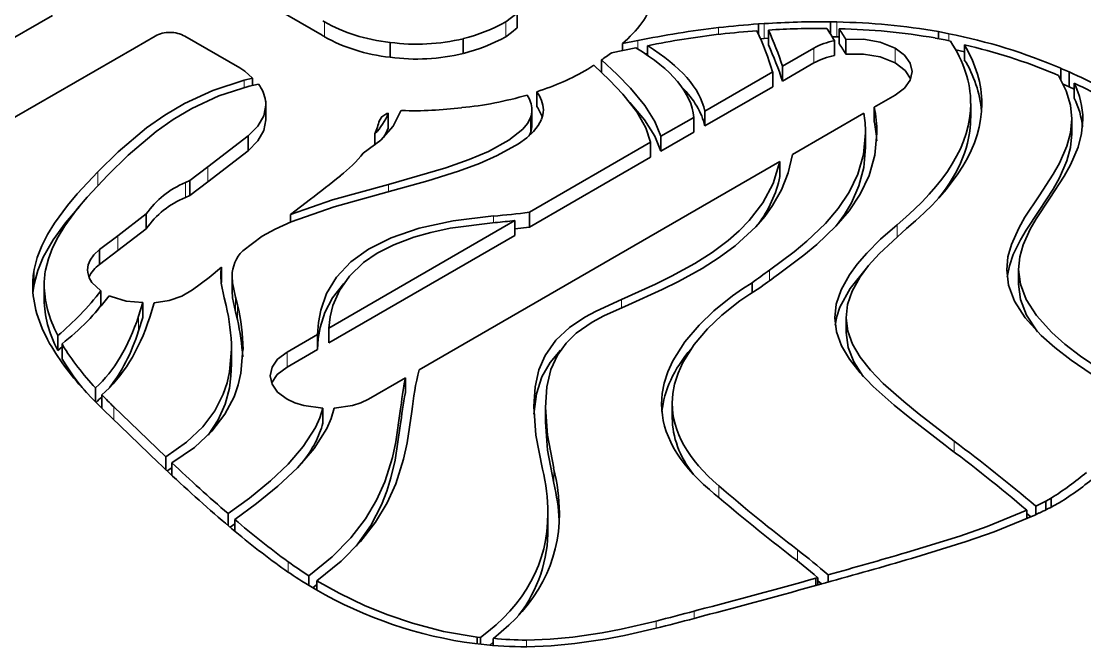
# Model space of a CAD drawing. Extents: x 327 to 941, y 153 to 765.
# Drawn here: x 775.18 to 792.73, y 649.95 to 660.27 of the extents above; entities that cross this region are included whole.
import ezdxf

# ---------------------------------------------------------------- set-up
doc = ezdxf.new("R2010")
doc.units = 0

msp = doc.modelspace()

# ---------------------------------------------------------------- linework, layer by layer
at = {"color": 7, "lineweight": 35, "ltscale": 0.026116}
msp.add_line((780.144, 660.042), (779.239, 660.564), dxfattribs=at)
at = {"color": 7, "lineweight": 35, "ltscale": 0.036853}
msp.add_line((775.694, 660.369), (774.418, 659.632), dxfattribs=at)
at = {"color": 7, "lineweight": 35, "ltscale": 0.006123}
for p, q in [((783.36, 660.407), (783.36, 660.162)), ((787.507, 660.127), (787.507, 659.882)), ((781.268, 659.923), (781.268, 659.678)), ((782.474, 659.986), (782.474, 659.741)), ((788.597, 659.953), (788.597, 659.708)), ((787.738, 659.53), (787.738, 659.285)), ((787.578, 659.437), (787.578, 659.193)), ((792.468, 659.437), (792.468, 659.192)), ((792.553, 659.249), (792.553, 659.004)), ((779.216, 658.889), (779.216, 658.644)), ((783.606, 658.811), (783.606, 658.567)), ((789.254, 658.854), (789.254, 658.609)), ((790.844, 658.917), (790.844, 658.672)), ((781.236, 658.756), (781.236, 658.511)), ((786.278, 658.687), (786.278, 658.442)), ((789.109, 658.432), (789.109, 658.187)), ((778.924, 658.38), (778.924, 658.135)), ((785.564, 658.275), (785.564, 658.03)), ((785.735, 658.374), (785.735, 658.129)), ((777.964, 657.643), (777.964, 657.398)), ((777.242, 657.092), (777.242, 656.848)), ((783.564, 657.12), (783.564, 656.875)), ((783.326, 656.983), (783.326, 656.738)), ((776.471, 656.504), (776.471, 656.259)), ((778.485, 656.213), (778.485, 655.968)), ((791.635, 656.178), (791.635, 655.933)), ((778.66, 656.067), (778.66, 655.822)), ((775.56, 655.924), (775.56, 655.679)), ((776.493, 655.825), (776.493, 655.581)), ((777.185, 655.631), (777.185, 655.386)), ((788.788, 655.38), (788.788, 655.136)), ((780.069, 655.102), (780.069, 654.857)), ((780.255, 655.21), (780.255, 654.965)), ((775.783, 655.086), (775.783, 654.841)), ((775.854, 654.948), (775.854, 654.703)), ((778.649, 654.861), (778.649, 654.616)), ((781.52, 654.389), (781.52, 654.144)), ((780.155, 653.885), (780.155, 653.64)), ((785.922, 653.971), (785.922, 653.726)), ((783.87, 652.152), (783.87, 651.907))]:
    msp.add_line(p, q, dxfattribs=at)
at = {"color": 7, "lineweight": 35, "ltscale": 0.000396508}
for p, q in [((780.171, 660.271), (780.158, 660.279)), ((780.171, 660.026), (780.158, 660.034))]:
    msp.add_line(p, q, dxfattribs=at)
at = {"color": 7, "lineweight": 35, "ltscale": 0.000394424}
for p, q in [((780.185, 660.263), (780.171, 660.271)), ((780.158, 660.034), (780.144, 660.042)), ((780.185, 660.018), (780.171, 660.026))]:
    msp.add_line(p, q, dxfattribs=at)
at = {"color": 7, "lineweight": 13, "ltscale": 0.006123}
for p, q in [((780.185, 660.263), (780.185, 660.018)), ((783.173, 660.263), (783.173, 660.018)), ((787.439, 660.234), (787.439, 659.989)), ((788.256, 659.829), (788.256, 659.584)), ((789.599, 659.829), (789.599, 659.584)), ((783.58, 658.678), (783.58, 658.433)), ((778.259, 657.869), (778.259, 657.624)), ((777.89, 657.61), (777.89, 657.365)), ((778.747, 655.594), (778.747, 655.349)), ((777.117, 655.407), (777.117, 655.162)), ((775.862, 654.934), (775.862, 654.689)), ((779.566, 654.812), (779.566, 654.567))]:
    msp.add_line(p, q, dxfattribs=at)
at = {"color": 7, "lineweight": 35, "ltscale": 0.002446}
msp.add_line((787.439, 660.234), (787.341, 660.228), dxfattribs=at)
at = {"color": 7, "lineweight": 35, "ltscale": 0.004082}
msp.add_line((787.341, 660.228), (787.341, 660.065), dxfattribs=at)
at = {"color": 7, "lineweight": 35, "ltscale": 0.002614}
msp.add_line((788.638, 660.261), (788.533, 660.263), dxfattribs=at)
at = {"color": 7, "lineweight": 35, "ltscale": 0.005153}
msp.add_line((788.533, 660.263), (788.533, 660.057), dxfattribs=at)
at = {"color": 7, "lineweight": 13, "ltscale": 0.006125}
for p, q in [((788.638, 660.261), (788.638, 660.016)), ((776.772, 656.733), (776.772, 656.488)), ((775.394, 656.177), (775.394, 655.932)), ((778.717, 655.721), (778.717, 655.476)), ((783.965, 652.895), (783.965, 652.65))]:
    msp.add_line(p, q, dxfattribs=at)
at = {"color": 7, "lineweight": 35, "ltscale": 0.009755}
msp.add_line((777.051, 659.831), (777.389, 660.026), dxfattribs=at)
at = {"color": 7, "lineweight": 35, "ltscale": 0.026115}
msp.add_line((777.882, 660.026), (778.787, 659.503), dxfattribs=at)
at = {"color": 7, "lineweight": 13, "ltscale": 0.002776}
msp.add_line((786.685, 660.168), (786.685, 660.057), dxfattribs=at)
at = {"color": 7, "lineweight": 35, "ltscale": 0.002005}
msp.add_line((788.638, 660.016), (788.558, 660.017), dxfattribs=at)
at = {"color": 7, "lineweight": 35, "ltscale": 0.000889809}
msp.add_line((788.673, 660.015), (788.638, 660.016), dxfattribs=at)
at = {"color": 7, "lineweight": 35, "ltscale": 0.006125}
for p, q in [((788.673, 660.15), (788.673, 659.905)), ((788.785, 659.974), (788.785, 659.729)), ((790.74, 659.884), (790.74, 659.639)), ((783.688, 659.109), (783.688, 658.864)), ((786.457, 658.791), (786.457, 658.546)), ((792.513, 658.66), (792.513, 658.415)), ((787.697, 657.956), (787.697, 657.711)), ((783.827, 653.899), (783.827, 653.654))]:
    msp.add_line(p, q, dxfattribs=at)
at = {"color": 7, "lineweight": 35, "ltscale": 0.004378}
msp.add_line((790.483, 660.067), (790.312, 660.101), dxfattribs=at)
at = {"color": 7, "lineweight": 35, "ltscale": 0.002869}
msp.add_line((790.312, 660.101), (790.312, 659.986), dxfattribs=at)
at = {"color": 7, "lineweight": 13, "ltscale": 0.002956}
msp.add_line((790.483, 660.067), (790.483, 659.949), dxfattribs=at)
at = {"color": 7, "lineweight": 35, "ltscale": 0.087765}
msp.add_line((774.011, 658.075), (777.051, 659.831), dxfattribs=at)
at = {"color": 7, "lineweight": 35, "ltscale": 0.010209}
msp.add_line((784.921, 659.754), (785.322, 659.833), dxfattribs=at)
at = {"color": 7, "lineweight": 35, "ltscale": 0.006383}
msp.add_line((785.352, 659.954), (785.101, 659.904), dxfattribs=at)
at = {"color": 7, "lineweight": 35, "ltscale": 0.002866}
msp.add_line((785.101, 659.904), (785.101, 659.79), dxfattribs=at)
at = {"color": 7, "lineweight": 13, "ltscale": 0.00347}
msp.add_line((785.352, 659.954), (785.352, 659.815), dxfattribs=at)
at = {"color": 7, "lineweight": 35, "ltscale": 0.003969}
msp.add_line((785.513, 659.869), (785.513, 659.711), dxfattribs=at)
at = {"color": 7, "lineweight": 35, "ltscale": 0.001575}
msp.add_line((787.439, 659.989), (787.376, 659.985), dxfattribs=at)
at = {"color": 7, "lineweight": 35, "ltscale": 0.001711}
msp.add_line((787.507, 659.993), (787.439, 659.989), dxfattribs=at)
at = {"color": 7, "lineweight": 35, "ltscale": 0.014941}
for p, q in [((788.256, 659.829), (787.738, 659.53)), ((788.256, 659.584), (787.738, 659.285))]:
    msp.add_line(p, q, dxfattribs=at)
at = {"color": 7, "lineweight": 35, "ltscale": 0.004173}
msp.add_line((790.258, 659.996), (790.422, 659.964), dxfattribs=at)
at = {"color": 7, "lineweight": 35, "ltscale": 0.002295}
msp.add_line((790.422, 659.964), (790.511, 659.942), dxfattribs=at)
at = {"color": 7, "lineweight": 35, "ltscale": 0.000859173}
msp.add_line((785.513, 659.74), (785.48, 659.733), dxfattribs=at)
at = {"color": 7, "lineweight": 35, "ltscale": 0.003625}
msp.add_line((790.74, 659.768), (790.598, 659.799), dxfattribs=at)
at = {"color": 7, "lineweight": 35, "ltscale": 0.002917}
msp.add_line((784.53, 659.48), (784.626, 659.547), dxfattribs=at)
at = {"color": 7, "lineweight": 35, "ltscale": 0.005063}
msp.add_line((784.751, 659.635), (784.751, 659.432), dxfattribs=at)
at = {"color": 7, "lineweight": 35, "ltscale": 0.003686}
msp.add_line((792.468, 659.437), (792.333, 659.495), dxfattribs=at)
at = {"color": 7, "lineweight": 35, "ltscale": 0.004694}
msp.add_line((792.333, 659.495), (792.333, 659.308), dxfattribs=at)
at = {"color": 7, "lineweight": 35, "ltscale": 0.003406}
msp.add_line((778.995, 659.331), (778.861, 659.303), dxfattribs=at)
at = {"color": 7, "lineweight": 13, "ltscale": 0.003015}
msp.add_line((778.861, 659.303), (778.861, 659.182), dxfattribs=at)
at = {"color": 7, "lineweight": 35, "ltscale": 0.002875}
msp.add_line((778.995, 659.331), (778.995, 659.216), dxfattribs=at)
at = {"color": 7, "lineweight": 35, "ltscale": 0.032345}
msp.add_line((787.578, 659.437), (786.457, 658.791), dxfattribs=at)
at = {"color": 7, "lineweight": 35, "ltscale": 0.001954}
msp.add_line((792.221, 659.408), (792.293, 659.377), dxfattribs=at)
at = {"color": 7, "lineweight": 35, "ltscale": 0.00393}
msp.add_line((778.94, 659.204), (779.094, 659.236), dxfattribs=at)
at = {"color": 7, "lineweight": 35, "ltscale": 0.032346}
msp.add_line((787.578, 659.193), (786.457, 658.546), dxfattribs=at)
at = {"color": 7, "lineweight": 35, "ltscale": 0.002631}
msp.add_line((792.468, 659.192), (792.372, 659.234), dxfattribs=at)
at = {"color": 7, "lineweight": 35, "ltscale": 0.002323}
msp.add_line((792.553, 659.153), (792.468, 659.192), dxfattribs=at)
at = {"color": 7, "lineweight": 35, "ltscale": 0.009969}
msp.add_line((789.254, 658.854), (789.599, 659.054), dxfattribs=at)
at = {"color": 7, "lineweight": 35, "ltscale": 0.000408782}
msp.add_line((781.444, 658.796), (781.46, 658.799), dxfattribs=at)
at = {"color": 7, "lineweight": 35, "ltscale": 0.000590436}
msp.add_line((781.213, 658.752), (781.236, 658.756), dxfattribs=at)
at = {"color": 7, "lineweight": 35, "ltscale": 0.015681}
for p, q in [((786.278, 658.687), (785.735, 658.374)), ((786.278, 658.442), (785.735, 658.129))]:
    msp.add_line(p, q, dxfattribs=at)
at = {"color": 7, "lineweight": 35, "ltscale": 0.03405}
msp.add_line((787.904, 658.075), (789.083, 658.756), dxfattribs=at)
at = {"color": 7, "lineweight": 35, "ltscale": 0.001491}
msp.add_line((783.58, 658.433), (783.555, 658.379), dxfattribs=at)
at = {"color": 7, "lineweight": 35, "ltscale": 0.020951}
for p, q in [((778.924, 658.38), (778.259, 657.869)), ((778.924, 658.135), (778.259, 657.624))]:
    msp.add_line(p, q, dxfattribs=at)
at = {"color": 7, "lineweight": 35, "ltscale": 0.00473}
msp.add_line((781.016, 658.419), (781.016, 658.23), dxfattribs=at)
at = {"color": 7, "lineweight": 35, "ltscale": 0.057739}
for p, q in [((785.564, 658.275), (783.564, 657.12)), ((785.564, 658.03), (783.564, 656.875))]:
    msp.add_line(p, q, dxfattribs=at)
at = {"color": 7, "lineweight": 35, "ltscale": 0.171887}
msp.add_line((781.743, 654.518), (787.697, 657.956), dxfattribs=at)
at = {"color": 7, "lineweight": 13, "ltscale": 0.005621}
msp.add_line((776.445, 657.788), (776.445, 657.563), dxfattribs=at)
at = {"color": 7, "lineweight": 35, "ltscale": 0.009307}
for p, q in [((778.259, 657.869), (777.964, 657.643)), ((778.259, 657.624), (777.964, 657.398))]:
    msp.add_line(p, q, dxfattribs=at)
at = {"color": 7, "lineweight": 35, "ltscale": 0.002012}
for p, q in [((777.964, 657.643), (777.89, 657.61)), ((777.964, 657.398), (777.89, 657.365)), ((791.902, 652.124), (791.975, 652.158))]:
    msp.add_line(p, q, dxfattribs=at)
at = {"color": 7, "lineweight": 13, "ltscale": 0.002969}
msp.add_line((781.237, 657.581), (781.237, 657.462), dxfattribs=at)
at = {"color": 7, "lineweight": 35, "ltscale": 0.01039}
msp.add_line((779.621, 657.083), (779.952, 657.335), dxfattribs=at)
at = {"color": 7, "lineweight": 35, "ltscale": 0.014792}
msp.add_line((777.242, 657.092), (776.772, 656.733), dxfattribs=at)
at = {"color": 7, "lineweight": 35, "ltscale": 0.003235}
msp.add_line((779.621, 657.083), (779.621, 656.954), dxfattribs=at)
at = {"color": 7, "lineweight": 13, "ltscale": 0.002744}
msp.add_line((782.972, 657.059), (782.972, 656.949), dxfattribs=at)
at = {"color": 7, "lineweight": 35, "ltscale": 0.014793}
msp.add_line((777.242, 656.848), (776.772, 656.488), dxfattribs=at)
at = {"color": 7, "lineweight": 35, "ltscale": 0.088658}
for p, q in [((783.326, 656.983), (780.255, 655.21)), ((783.326, 656.738), (780.255, 654.965))]:
    msp.add_line(p, q, dxfattribs=at)
at = {"color": 7, "lineweight": 35, "ltscale": 0.00597}
msp.add_line((783.564, 656.875), (783.326, 656.847), dxfattribs=at)
at = {"color": 7, "lineweight": 13, "ltscale": 0.004865}
msp.add_line((789.629, 656.914), (789.629, 656.719), dxfattribs=at)
at = {"color": 7, "lineweight": 35, "ltscale": 0.009471}
msp.add_line((776.772, 656.733), (776.471, 656.504), dxfattribs=at)
at = {"color": 7, "lineweight": 35, "ltscale": 0.010059}
msp.add_line((778.834, 656.484), (779.154, 656.728), dxfattribs=at)
at = {"color": 7, "lineweight": 35, "ltscale": 0.00947}
msp.add_line((776.772, 656.488), (776.471, 656.259), dxfattribs=at)
at = {"color": 7, "lineweight": 35, "ltscale": 0.001149}
msp.add_line((776.275, 656.17), (776.279, 656.124), dxfattribs=at)
at = {"color": 7, "lineweight": 35, "ltscale": 0.006627}
msp.add_line((778.28, 656.045), (778.485, 656.213), dxfattribs=at)
at = {"color": 7, "lineweight": 13, "ltscale": 0.004359}
msp.add_line((787.525, 656.166), (787.525, 655.992), dxfattribs=at)
at = {"color": 7, "lineweight": 35, "ltscale": 0.008572}
msp.add_line((778.006, 655.839), (778.28, 656.045), dxfattribs=at)
at = {"color": 7, "lineweight": 35, "ltscale": 0.00058744}
msp.add_line((778.485, 655.968), (778.48, 655.945), dxfattribs=at)
at = {"color": 7, "lineweight": 35, "ltscale": 0.003926}
msp.add_line((787.24, 655.955), (787.24, 655.798), dxfattribs=at)
at = {"color": 7, "lineweight": 35, "ltscale": 0.000829687}
msp.add_line((776.632, 655.742), (776.662, 655.728), dxfattribs=at)
at = {"color": 7, "lineweight": 35, "ltscale": 0.005848}
for p, q in [((777.185, 655.631), (777.117, 655.407)), ((777.185, 655.386), (777.117, 655.162))]:
    msp.add_line(p, q, dxfattribs=at)
at = {"color": 7, "lineweight": 35, "ltscale": 0.006241}
msp.add_line((777.302, 655.387), (777.375, 655.626), dxfattribs=at)
at = {"color": 7, "lineweight": 35, "ltscale": 0.003246}
msp.add_line((778.53, 655.706), (778.561, 655.58), dxfattribs=at)
at = {"color": 7, "lineweight": 35, "ltscale": 0.00328}
msp.add_line((778.747, 655.594), (778.717, 655.721), dxfattribs=at)
at = {"color": 7, "lineweight": 13, "ltscale": 0.003404}
msp.add_line((785.086, 655.682), (785.086, 655.546), dxfattribs=at)
at = {"color": 7, "lineweight": 35, "ltscale": 0.003711}
msp.add_line((776.493, 655.581), (776.402, 655.463), dxfattribs=at)
at = {"color": 7, "lineweight": 35, "ltscale": 0.003278}
msp.add_line((778.747, 655.349), (778.717, 655.476), dxfattribs=at)
at = {"color": 7, "lineweight": 35, "ltscale": 0.014515}
for p, q in [((780.069, 655.102), (779.566, 654.812)), ((780.069, 654.857), (779.566, 654.567))]:
    msp.add_line(p, q, dxfattribs=at)
at = {"color": 7, "lineweight": 35, "ltscale": 0.001698}
msp.add_line((775.649, 654.957), (775.684, 654.899), dxfattribs=at)
at = {"color": 7, "lineweight": 35, "ltscale": 0.000406403}
for p, q in [((775.862, 654.934), (775.854, 654.948)), ((775.862, 654.689), (775.854, 654.703))]:
    msp.add_line(p, q, dxfattribs=at)
at = {"color": 7, "lineweight": 35, "ltscale": 0.002317}
msp.add_line((775.854, 654.901), (775.783, 654.841), dxfattribs=at)
at = {"color": 7, "lineweight": 35, "ltscale": 0.017625}
msp.add_line((780.909, 654.036), (781.52, 654.389), dxfattribs=at)
at = {"color": 7, "lineweight": 35, "ltscale": 0.005757}
msp.add_line((776.408, 654.221), (776.408, 653.991), dxfattribs=at)
at = {"color": 7, "lineweight": 35, "ltscale": 0.001763}
msp.add_line((776.303, 654.099), (776.352, 654.048), dxfattribs=at)
at = {"color": 7, "lineweight": 35, "ltscale": 0.000265459}
msp.add_line((776.517, 654.101), (776.51, 654.108), dxfattribs=at)
at = {"color": 7, "lineweight": 35, "ltscale": 0.005476}
msp.add_line((776.51, 654.108), (776.51, 653.889), dxfattribs=at)
at = {"color": 7, "lineweight": 13, "ltscale": 0.005466}
msp.add_line((776.517, 654.101), (776.517, 653.882), dxfattribs=at)
at = {"color": 7, "lineweight": 35, "ltscale": 0.009355}
msp.add_line((776.976, 653.651), (776.707, 653.911), dxfattribs=at)
at = {"color": 7, "lineweight": 13, "ltscale": 0.005301}
msp.add_line((776.707, 653.911), (776.707, 653.699), dxfattribs=at)
at = {"color": 7, "lineweight": 35, "ltscale": 0.00934}
msp.add_line((776.545, 653.855), (776.814, 653.595), dxfattribs=at)
at = {"color": 7, "lineweight": 35, "ltscale": 0.021932}
msp.add_line((776.814, 653.595), (777.446, 652.987), dxfattribs=at)
at = {"color": 7, "lineweight": 35, "ltscale": 0.020423}
msp.add_line((777.565, 653.084), (776.976, 653.651), dxfattribs=at)
at = {"color": 7, "lineweight": 13, "ltscale": 0.0045}
msp.add_line((790.572, 653.344), (790.572, 653.164), dxfattribs=at)
at = {"color": 7, "lineweight": 35, "ltscale": 0.00169}
msp.add_line((777.446, 652.987), (777.495, 652.94), dxfattribs=at)
at = {"color": 7, "lineweight": 35, "ltscale": 0.005244}
msp.add_line((777.565, 653.084), (777.565, 652.875), dxfattribs=at)
at = {"color": 7, "lineweight": 35, "ltscale": 0.005202}
msp.add_line((777.667, 652.987), (777.667, 652.779), dxfattribs=at)
at = {"color": 7, "lineweight": 35, "ltscale": 0.002361}
msp.add_line((777.667, 652.904), (777.587, 652.853), dxfattribs=at)
at = {"color": 7, "lineweight": 13, "ltscale": 0.004843}
msp.add_line((786.69, 652.604), (786.69, 652.411), dxfattribs=at)
at = {"color": 7, "lineweight": 35, "ltscale": 0.004664}
msp.add_line((792.085, 652.355), (791.918, 652.272), dxfattribs=at)
at = {"color": 7, "lineweight": 35, "ltscale": 0.002459}
msp.add_line((792.171, 652.403), (792.085, 652.355), dxfattribs=at)
at = {"color": 7, "lineweight": 35, "ltscale": 0.003619}
msp.add_line((792.085, 652.355), (792.085, 652.211), dxfattribs=at)
at = {"color": 7, "lineweight": 35, "ltscale": 0.003734}
msp.add_line((792.171, 652.403), (792.171, 652.254), dxfattribs=at)
at = {"color": 7, "lineweight": 35, "ltscale": 0.002683}
msp.add_line((792.212, 652.275), (792.306, 652.327), dxfattribs=at)
at = {"color": 7, "lineweight": 35, "ltscale": 0.004884}
msp.add_line((778.594, 652.147), (778.594, 651.951), dxfattribs=at)
at = {"color": 7, "lineweight": 35, "ltscale": 0.003453}
msp.add_line((791.772, 652.203), (791.772, 652.065), dxfattribs=at)
at = {"color": 7, "lineweight": 35, "ltscale": 0.002171}
msp.add_line((791.838, 652.095), (791.772, 652.151), dxfattribs=at)
at = {"color": 7, "lineweight": 35, "ltscale": 0.003529}
msp.add_line((791.918, 652.272), (791.918, 652.131), dxfattribs=at)
at = {"color": 7, "lineweight": 35, "ltscale": 0.001781}
msp.add_line((778.495, 652.036), (778.549, 651.989), dxfattribs=at)
at = {"color": 7, "lineweight": 35, "ltscale": 0.002326}
msp.add_line((778.702, 651.977), (778.626, 651.924), dxfattribs=at)
at = {"color": 7, "lineweight": 35, "ltscale": 8.77214e-05}
msp.add_line((778.705, 652.05), (778.702, 652.052), dxfattribs=at)
at = {"color": 7, "lineweight": 35, "ltscale": 0.0048}
msp.add_line((778.702, 652.052), (778.702, 651.86), dxfattribs=at)
at = {"color": 7, "lineweight": 13, "ltscale": 0.004799}
msp.add_line((778.705, 652.05), (778.705, 651.858), dxfattribs=at)
at = {"color": 7, "lineweight": 13, "ltscale": 0.004584}
msp.add_line((787.986, 651.549), (787.986, 651.366), dxfattribs=at)
at = {"color": 7, "lineweight": 13, "ltscale": 0.004297}
msp.add_line((779.584, 651.354), (779.584, 651.182), dxfattribs=at)
at = {"color": 7, "lineweight": 35, "ltscale": 0.00399}
msp.add_line((779.927, 651.121), (779.927, 650.961), dxfattribs=at)
at = {"color": 7, "lineweight": 35, "ltscale": 0.000846355}
msp.add_line((788.32, 651.09), (788.288, 651.08), dxfattribs=at)
at = {"color": 7, "lineweight": 35, "ltscale": 0.003009}
msp.add_line((788.288, 651.08), (788.288, 650.96), dxfattribs=at)
at = {"color": 7, "lineweight": 35, "ltscale": 0.003015}
msp.add_line((788.32, 651.09), (788.32, 650.969), dxfattribs=at)
at = {"color": 7, "lineweight": 35, "ltscale": 0.003021}
msp.add_line((788.491, 651.138), (788.491, 651.017), dxfattribs=at)
at = {"color": 7, "lineweight": 35, "ltscale": 0.001863}
msp.add_line((779.81, 651.033), (779.874, 650.994), dxfattribs=at)
at = {"color": 7, "lineweight": 35, "ltscale": 0.004862}
msp.add_line((779.874, 650.994), (780.041, 650.895), dxfattribs=at)
at = {"color": 7, "lineweight": 35, "ltscale": 0.002153}
msp.add_line((780.059, 650.977), (779.991, 650.924), dxfattribs=at)
at = {"color": 7, "lineweight": 35, "ltscale": 0.003903}
msp.add_line((780.059, 651.04), (780.059, 650.884), dxfattribs=at)
at = {"color": 7, "lineweight": 35, "ltscale": 0.002044}
msp.add_line((788.383, 650.986), (788.32, 651.039), dxfattribs=at)
at = {"color": 7, "lineweight": 35, "ltscale": 0.002144}
msp.add_line((788.369, 650.982), (788.452, 651.006), dxfattribs=at)
at = {"color": 7, "lineweight": 35, "ltscale": 0.001325}
msp.add_line((786.333, 650.552), (786.282, 650.538), dxfattribs=at)
at = {"color": 7, "lineweight": 13, "ltscale": 0.002989}
msp.add_line((786.282, 650.538), (786.282, 650.419), dxfattribs=at)
at = {"color": 7, "lineweight": 13, "ltscale": 0.00296}
msp.add_line((785.654, 650.375), (785.654, 650.256), dxfattribs=at)
at = {"color": 7, "lineweight": 35, "ltscale": 0.001347}
msp.add_line((786.361, 650.44), (786.413, 650.453), dxfattribs=at)
at = {"color": 7, "lineweight": 35, "ltscale": 0.002695}
msp.add_line((782.663, 650.003), (782.77, 649.991), dxfattribs=at)
at = {"color": 7, "lineweight": 35, "ltscale": 0.001389}
msp.add_line((782.756, 650.103), (782.701, 650.109), dxfattribs=at)
at = {"color": 7, "lineweight": 35, "ltscale": 0.002763}
msp.add_line((782.701, 650.109), (782.701, 649.999), dxfattribs=at)
at = {"color": 7, "lineweight": 35, "ltscale": 0.002766}
msp.add_line((782.756, 650.103), (782.756, 649.993), dxfattribs=at)
at = {"color": 7, "lineweight": 35, "ltscale": 0.001965}
msp.add_line((782.969, 650.028), (782.909, 649.977), dxfattribs=at)
at = {"color": 7, "lineweight": 35, "ltscale": 0.002931}
msp.add_line((782.969, 650.089), (782.969, 649.972), dxfattribs=at)
at = {"color": 7, "lineweight": 13, "ltscale": 0.002716}
msp.add_line((783.516, 650.06), (783.516, 649.951), dxfattribs=at)
at = {"color": 7, "lineweight": 35}
for points in [[(783.36, 660.407), (783.271, 660.333), (783.173, 660.263)], [(783.36, 660.162), (783.271, 660.088), (783.173, 660.018)], [(789.599, 659.829), (789.353, 659.929), (789.075, 659.976), (788.785, 659.974)], [(789.878, 659.441), (789.847, 659.581), (789.754, 659.712), (789.599, 659.829)], [(789.599, 659.584), (789.353, 659.685), (789.075, 659.731), (788.785, 659.729)], [(778.787, 659.503), (778.867, 659.449), (778.995, 659.331)], [(784.626, 659.547), (784.888, 659.3), (785.108, 659.068), (785.335, 658.78), (785.487, 658.516), (785.564, 658.275)], [(785.735, 658.374), (785.635, 658.618), (785.466, 658.883), (785.23, 659.168), (785.01, 659.396), (784.751, 659.635)], [(789.854, 659.319), (789.761, 659.46), (789.599, 659.584)], [(778.861, 659.303), (778.339, 659.132), (777.876, 658.917), (777.548, 658.723), (777.248, 658.512), (776.782, 658.118), (776.445, 657.788)], [(789.599, 659.054), (789.754, 659.171), (789.847, 659.302), (789.878, 659.441)], [(792.293, 659.377), (792.419, 659.127), (792.49, 658.888), (792.513, 658.66)], [(776.609, 657.735), (776.945, 658.063), (777.408, 658.454), (777.69, 658.651), (777.995, 658.832), (778.44, 659.04), (778.94, 659.204)], [(779.216, 658.889), (779.184, 658.713), (779.086, 658.543), (778.924, 658.38)], [(780.823, 658.096), (781.111, 658.31), (781.317, 658.543), (781.444, 658.796)], [(785.735, 658.129), (785.633, 658.376), (785.462, 658.644), (785.222, 658.932)], [(779.216, 658.644), (779.184, 658.468), (779.086, 658.298), (778.924, 658.135)], [(781.09, 658.633), (781.127, 658.698), (781.213, 658.752)], [(783.58, 658.678), (783.53, 658.585), (783.455, 658.492), (783.225, 658.308), (782.889, 658.126), (782.568, 657.989), (782.185, 657.853), (781.237, 657.581)], [(781.312, 657.481), (781.891, 657.639), (782.392, 657.798), (782.739, 657.927), (783.035, 658.056), (783.387, 658.252), (783.522, 658.351), (783.629, 658.451), (783.71, 658.552), (783.764, 658.654)], [(792.513, 658.66), (792.491, 658.432), (792.432, 658.212), (792.307, 657.931), (792.204, 657.748), (791.972, 657.392)], [(792.147, 657.353), (792.384, 657.718), (792.489, 657.904), (792.615, 658.193), (792.674, 658.419), (792.696, 658.654)], [(789.109, 658.432), (789.075, 658.076), (788.983, 657.75), (788.841, 657.452), (788.66, 657.181), (788.45, 656.935), (788.143, 656.643), (787.931, 656.469), (787.525, 656.166)], [(787.672, 656.098), (788.09, 656.41), (788.306, 656.589), (788.622, 656.889), (788.837, 657.142), (789.022, 657.42), (789.168, 657.726), (789.263, 658.061), (789.297, 658.427)], [(792.513, 658.415), (792.491, 658.187), (792.432, 657.967), (792.307, 657.686), (792.204, 657.503), (791.972, 657.147)], [(785.199, 655.595), (785.756, 655.846), (786.026, 655.98), (786.412, 656.193), (786.696, 656.373), (786.959, 656.567), (787.299, 656.879), (787.447, 657.049), (787.577, 657.23), (787.723, 657.489), (787.833, 657.77), (787.904, 658.075)], [(789.109, 658.187), (789.08, 657.858), (789.001, 657.555), (788.879, 657.277), (788.764, 657.083), (788.633, 656.901)], [(787.697, 657.956), (787.584, 657.597), (787.413, 657.274), (787.189, 656.983), (787.024, 656.814), (786.842, 656.655), (786.579, 656.458), (786.292, 656.275), (785.911, 656.066), (785.644, 655.934), (785.086, 655.682)], [(776.445, 657.788), (776.103, 657.422), (775.943, 657.233), (775.729, 656.942), (775.614, 656.756), (775.518, 656.566), (775.443, 656.373), (775.394, 656.177)], [(775.581, 656.165), (775.628, 656.352), (775.698, 656.535), (775.789, 656.716), (775.898, 656.894), (776.11, 657.182), (776.269, 657.37), (776.609, 657.735)], [(781.237, 657.581), (780.316, 657.323), (779.621, 657.083)], [(779.154, 656.728), (779.369, 656.842), (779.636, 656.96), (780.342, 657.209), (781.312, 657.481)], [(791.972, 657.392), (791.74, 657.038), (791.638, 656.86), (791.516, 656.59), (791.459, 656.383), (791.438, 656.169)], [(776.14, 657.218), (775.91, 656.946), (775.708, 656.666), (775.544, 656.378), (775.453, 656.157), (775.394, 655.932)], [(791.635, 656.178), (791.654, 656.383), (791.71, 656.582), (791.827, 656.842), (791.925, 657.013), (792.147, 657.353)], [(782.972, 657.059), (782.304, 656.978), (781.743, 656.856), (781.281, 656.699), (780.91, 656.512), (780.619, 656.302), (780.38, 656.048), (780.218, 655.781), (780.121, 655.507), (780.083, 655.302), (780.069, 655.102)], [(791.972, 657.147), (791.761, 656.827), (791.666, 656.667), (791.547, 656.423), (791.482, 656.238), (791.445, 656.048)], [(780.255, 655.21), (780.278, 655.395), (780.324, 655.582), (780.429, 655.828), (780.594, 656.066), (780.827, 656.29), (781.053, 656.444), (781.328, 656.584), (781.655, 656.708), (781.938, 656.788), (782.255, 656.856), (782.998, 656.951)], [(789.629, 656.914), (789.357, 656.675), (789.13, 656.447), (788.972, 656.263), (788.843, 656.086), (788.707, 655.84), (788.627, 655.606), (788.602, 655.381)], [(788.788, 655.38), (788.813, 655.596), (788.89, 655.82), (789.023, 656.056), (789.16, 656.241), (789.332, 656.435), (789.784, 656.852)], [(776.471, 656.504), (776.38, 656.42), (776.318, 656.332), (776.286, 656.252), (776.275, 656.17)], [(789.124, 656.196), (788.857, 655.863), (788.688, 655.552), (788.638, 655.403), (788.609, 655.259)], [(791.438, 656.169), (791.468, 655.918), (791.566, 655.656), (791.741, 655.38), (792.005, 655.089), (792.231, 654.889), (792.502, 654.681), (792.834, 654.456), (793.222, 654.221)], [(793.362, 654.294), (792.981, 654.526), (792.655, 654.747), (792.398, 654.945), (792.184, 655.134), (791.928, 655.416), (791.758, 655.682), (791.664, 655.936), (791.635, 656.178)], [(776.279, 656.124), (776.302, 656.041), (776.347, 655.964), (776.493, 655.825)], [(778.471, 656.074), (778.479, 655.953), (778.53, 655.706)], [(778.717, 655.721), (778.668, 655.954), (778.66, 656.067)], [(777.375, 655.626), (777.622, 655.663), (777.832, 655.735), (778.006, 655.839)], [(778.717, 655.476), (778.668, 655.709), (778.66, 655.822)], [(780.502, 655.946), (780.316, 655.711), (780.189, 655.468), (780.111, 655.221), (780.08, 655.037), (780.069, 654.857)], [(787.24, 655.955), (787.08, 655.855), (786.915, 655.74), (786.608, 655.495), (786.362, 655.259), (786.128, 654.983), (785.931, 654.67), (785.849, 654.489), (785.788, 654.298), (785.756, 654.129), (785.745, 653.955)], [(785.922, 653.971), (785.931, 654.129), (785.959, 654.282), (786.017, 654.467), (786.096, 654.643), (786.28, 654.937), (786.501, 655.197), (786.736, 655.422), (787.034, 655.658), (787.199, 655.771), (787.381, 655.883)], [(791.948, 655.145), (791.766, 655.421), (791.666, 655.683), (791.635, 655.933)], [(776.662, 655.728), (776.912, 655.656), (777.185, 655.631)], [(785.086, 655.682), (784.668, 655.489), (784.48, 655.387), (784.226, 655.217), (783.999, 655.008), (783.822, 654.757), (783.72, 654.518), (783.657, 654.24), (783.635, 653.916)], [(783.827, 653.899), (783.851, 654.238), (783.919, 654.524), (784.027, 654.763), (784.168, 654.961), (784.338, 655.127), (784.6, 655.308), (784.792, 655.411), (785.199, 655.595)], [(788.602, 655.381), (788.63, 655.147), (788.712, 654.919), (788.843, 654.694), (789.019, 654.471), (789.236, 654.246), (789.581, 653.939), (789.841, 653.727), (790.422, 653.278)], [(790.572, 653.344), (789.996, 653.789), (789.74, 653.997), (789.402, 654.296), (789.191, 654.513), (789.021, 654.728), (788.894, 654.942), (788.815, 655.159), (788.788, 655.38)], [(789.071, 654.413), (788.917, 654.651), (788.821, 654.89), (788.788, 655.136)], [(778.649, 654.861), (778.618, 654.49), (778.576, 654.305), (778.513, 654.12), (778.374, 653.846), (778.175, 653.58), (777.908, 653.325), (777.565, 653.084)], [(777.667, 652.987), (778.039, 653.24), (778.327, 653.508), (778.542, 653.788), (778.692, 654.076), (778.76, 654.27), (778.805, 654.465), (778.838, 654.854)], [(779.566, 654.812), (779.411, 654.695), (779.318, 654.563), (779.287, 654.424)], [(784.079, 654.846), (783.904, 654.644), (783.77, 654.406), (783.68, 654.124), (783.638, 653.791)], [(778.649, 654.616), (778.641, 654.419), (778.614, 654.22), (778.544, 653.956), (778.429, 653.695), (778.262, 653.44)], [(779.566, 654.567), (779.404, 654.442), (779.311, 654.302)], [(779.287, 654.424), (779.318, 654.285), (779.411, 654.153), (779.566, 654.036)], [(780.155, 653.885), (780.105, 653.726), (780.034, 653.569), (779.834, 653.257), (779.585, 652.966), (779.293, 652.687), (778.949, 652.405), (778.594, 652.147)], [(778.702, 652.052), (779.064, 652.312), (779.416, 652.598), (779.737, 652.901), (780.011, 653.22), (780.22, 653.551), (780.294, 653.719), (780.345, 653.888)], [(779.566, 654.036), (779.697, 653.974), (779.841, 653.929), (780.155, 653.885)], [(780.345, 653.888), (780.645, 653.933), (780.783, 653.977), (780.909, 654.036)], [(783.635, 653.916), (783.67, 653.443), (783.779, 652.88)], [(783.965, 652.895), (783.86, 653.441), (783.827, 653.899)], [(781.434, 653.839), (781.359, 653.334), (781.303, 653.073), (781.179, 652.674), (781.042, 652.369), (780.858, 652.06), (780.617, 651.749), (780.31, 651.435), (779.927, 651.121)], [(780.059, 651.04), (780.457, 651.365), (780.776, 651.687), (781.027, 652.007), (781.218, 652.324), (781.36, 652.637), (781.488, 653.047), (781.545, 653.314), (781.622, 653.831)], [(781.434, 653.594), (781.348, 653.031), (781.28, 652.74), (781.212, 652.518), (781.124, 652.294), (780.946, 651.953), (780.704, 651.608)], [(783.965, 652.65), (783.86, 653.196), (783.827, 653.654)], [(791.772, 652.203), (791.117, 651.935), (790.666, 651.777), (789.783, 651.505)], [(789.868, 651.408), (790.769, 651.686), (791.231, 651.848), (791.902, 652.124)], [(782.701, 650.109), (782.147, 650.204), (781.636, 650.337), (781.227, 650.476), (780.854, 650.628), (780.424, 650.836), (780.059, 651.04)], [(785.654, 650.375), (785.076, 650.242), (784.767, 650.182), (784.283, 650.109), (783.905, 650.074), (783.516, 650.06)], [(783.519, 649.951), (783.922, 649.966), (784.314, 650.002), (784.816, 650.077), (785.134, 650.138), (785.728, 650.275)]]:
    msp.add_lwpolyline(points, dxfattribs=at)
for centre, radius, start, end in [((784.031, 661.202), 1.686, 325.5265, 339.5836), ((781.76, 662.825), 2.927, 284.128, 298.8851), ((783.398, 661.821), 2.564, 311.621, 322.1122), ((788.523, 643.565), 16.705, 94.0564, 96.3149), ((788.358, 646.224), 14.04, 89.2855, 93.7556), ((788.453, 649.434), 10.828, 80.1167, 89.0232), ((777.627, 659.605), 0.484, 89.0222, 119.5168), ((777.644, 659.605), 0.483, 60.4484, 91.0072), ((781.76, 662.58), 2.927, 284.128, 298.8851), ((788.633, 643.922), 16.364, 96.8372, 101.5668), ((788.508, 645.015), 15.153, 96.7716, 101.3986), ((788.444, 644.484), 15.672, 94.1206, 96.3094), ((782.193, 657.764), 5.638, 17.2616, 24.6499), ((788.36, 646.215), 13.939, 89.5446, 93.5079), ((782.349, 657.783), 5.666, 17.9585, 24.4375), ((784.91, 657.764), 4.288, 30.6901, 33.8585), ((784.661, 657.489), 4.814, 31.0662, 33.5458), ((788.467, 649.693), 10.458, 80.1391, 88.8715), ((788.66, 650.891), 9.356, 66.8854, 78.762), ((781.705, 663.18), 3.286, 262.3535, 283.5362), ((782.349, 657.538), 5.666, 17.9585, 24.4375), ((788.819, 658.795), 1.178, 100.8568, 118.5841), ((784.661, 657.244), 4.814, 31.0662, 33.5458), ((788.718, 651.018), 9.093, 67.3368, 77.1472), ((781.705, 662.935), 3.286, 262.3535, 283.5362), ((783.179, 662.066), 2.895, 302.892, 307.0061), ((788.819, 658.55), 1.178, 100.8568, 118.5841), ((782.287, 663.451), 4.561, 287.8909, 299.4625), ((789.094, 658.616), 1.937, 5.0915, 31.8631), ((788.432, 650.413), 9.885, 58.9915, 65.9011), ((778.616, 658.867), 0.603, 8.6417, 37.7288), ((791.333, 658.639), 1.363, 0.6147, 26.5643), ((788.701, 650.822), 9.265, 60.6943, 65.4366), ((778.702, 658.889), 0.514, 0.0463, 7.6201), ((781.889, 664.649), 5.829, 275.4905, 286.3103), ((783.154, 658.795), 0.453, 2.0323, 34.851), ((783.254, 658.786), 0.541, 2.3682, 36.6798), ((791.29, 658.38), 1.408, 6.1426, 26.2903), ((781.652, 665.065), 6.269, 268.2413, 277.2823), ((783.246, 658.813), 0.36, 338.06, 359.7819), ((783.159, 658.494), 0.646, 17.3875, 34.9689), ((783.376, 658.81), 0.418, 338.1209, 359.7833), ((787.086, 658.42), 2.211, 0.176, 11.3126), ((779.795, 658.965), 1.337, 335.9026, 345.6024), ((780.294, 659.131), 1.014, 315.3709, 338.2716), ((787.003, 658.428), 2.106, 0.1033, 8.9464), ((787.031, 658.168), 2.267, 3.3238, 11.2251), ((780.22, 658.925), 1.098, 328.5325, 337.8394), ((783.246, 658.568), 0.36, 338.06, 359.7819), ((779.241, 659.318), 1.998, 307.0534, 322.3324), ((763.31, 679.035), 27.347, 307.4851, 308.8), ((778.44, 656.256), 1.461, 112.1057, 145.0611), ((785.686, 658.151), 2.059, 323.3553, 347.6606), ((778.44, 656.011), 1.461, 112.1057, 145.0611), ((781.912, 670.101), 13.086, 274.6461, 277.2497), ((781.905, 669.687), 12.783, 274.903, 276.3827), ((779.242, 656.068), 0.582, 134.4254, 180.024), ((776.82, 655.917), 1.449, 169.6831, 180.0676), ((776.897, 655.925), 1.337, 169.6627, 180.0808), ((776.783, 655.828), 0.532, 125.9489, 155.6436), ((779.132, 656.077), 0.661, 168.164, 180.2916), ((792.168, 649.592), 8.048, 125.2328, 127.7611), ((792.646, 649.064), 8.614, 125.2634, 127.6714), ((776.804, 655.674), 1.434, 169.6505, 175.2704), ((773.018, 658.457), 4.36, 309.3622, 322.8622), ((773.098, 658.433), 4.443, 308.3305, 322.703), ((775.324, 654.813), 3.326, 0.8311, 13.329), ((775.422, 654.804), 3.418, 0.8379, 13.358), ((775.195, 654.523), 3.646, 3.2993, 13.0857), ((779.572, 657.22), 4.359, 211.6364, 223.4561), ((779.547, 657.258), 4.527, 211.4141, 224.2436), ((779.171, 656.69), 3.868, 211.1653, 220.7234), ((788.506, 653.029), 7.118, 168.9878, 173.4679), ((786.883, 653.267), 5.29, 166.3192, 173.8771), ((782.027, 659.521), 7.884, 223.9607, 225.9455), ((775.004, 655.489), 2.064, 313.1122, 316.8412), ((781.42, 658.8), 6.791, 223.788, 226.0504), ((788.506, 652.784), 7.118, 168.9878, 173.4679), ((772.584, 629.337), 29.997, 49.8712, 53.1564), ((772.541, 629.407), 29.825, 49.849, 53.1642), ((795.916, 672.183), 26.486, 226.4493, 229.155), ((795.253, 671.55), 25.723, 226.3424, 229.3464), ((780.758, 652.129), 3.113, 0.4194, 13.9626), ((780.898, 652.131), 3.16, 0.4106, 13.9975), ((789.54, 656.64), 4.987, 301.8409, 310.1436), ((780.81, 651.871), 3.25, 2.833, 13.8693), ((789.516, 656.809), 5.279, 301.8999, 310.0321), ((807.756, 677.283), 32.594, 229.3757, 232.3243), ((808.007, 677.472), 32.754, 229.3967, 232.3199), ((789.164, 658.163), 6.631, 295.0823, 297.3692), ((788.306, 663.386), 15.003, 229.4352, 233.7594), ((788.465, 663.459), 15.014, 229.4551, 233.737), ((781.557, 651.883), 2.313, 322.5111, 0.5874), ((781.527, 643.203), 10.409, 49.2597, 52.7063), ((781.79, 643.389), 10.245, 49.1478, 52.7944), ((766, 732.876), 84.892, 285.33543, 286.32946), ((765.455, 734.761), 86.738, 285.40187, 286.28904), ((783.314, 656.616), 6.591, 233.9595, 237.8861), ((783.376, 656.586), 6.462, 234.0722, 237.7501), ((718.567, 905.106), 263.42, 284.90734, 285.34764), ((783.582, 656.994), 7.052, 239.8656, 262.5134), ((711.152, 932.698), 292.107, 284.93054, 285.32808), ((776.268, 687.732), 38.518, 284.1042, 285.0699), ((777.172, 684.332), 35.116, 284.1022, 285.1683), ((783.567, 655.866), 5.807, 264.0828, 269.4968), ((783.488, 656.335), 6.384, 263.5406, 270.2728)]:
    msp.add_arc(centre, radius, start, end, dxfattribs=at)
for centre, major_axis, ratio, start_param, end_param in [((853.279, 755.676), (-73.348, -95.244), 0.137901, 0.018399, 0.082765), ((853.279, 755.432), (-73.348, -95.244), 0.137901, 0.018399, 0.082765), ((749.805, 656.029), (36.476, 2.627), 0.156541, 0.005435, 0.218817), ((750.462, 656.584), (36.014, 2.066), 0.159756, 0.024662, 0.222768), ((711.865, 656.775), (78.978, 2.187), 0.142649, 6.279236, 6.371089), ((710.832, 657.239), (80.195, 1.707), 0.144384, 6.280112, 6.364776), ((750.548, 656.345), (35.928, 2.059), 0.159945, 0.024697, 0.140786), ((711.669, 656.774), (79.175, 2.187), 0.142474, 6.10386, 6.279249), ((708.871, 657.207), (82.156, 1.738), 0.142655, 6.105961, 6.280167), ((711.964, 656.534), (78.879, 2.182), 0.142739, 6.16316, 6.279237), ((789.571, 653.437), (14.174, -2.756), 0.314246, 3.202675, 3.401153), ((789.578, 652.801), (13.98, -3.44), 0.299629, 3.215187, 3.39402), ((789.578, 652.556), (13.98, -3.44), 0.299629, 3.215187, 3.39402), ((768.873, 667.158), (7.148, -13.215), 0.35062, 0.089845, 0.320698), ((769.58, 666.369), (6.576, -12.501), 0.364713, 0.082521, 0.340541), ((768.592, 667.343), (7.433, -13.643), 0.345242, 0.148032, 0.314304), ((795.055, 654.323), (9.306, 0.714), 0.376977, 2.78788, 3.078278), ((821.573, 655.787), (35.826, 1.903), 0.193652, 3.131312, 3.341544), ((821.055, 655.377), (35.133, 1.459), 0.190866, 3.133668, 3.34319), ((815.742, 654.843), (29.82, 1.167), 0.207086, 3.133472, 3.286912), ((760.026, 650.034), (20.14, 4.013), 0.205464, 6.048442, 6.188823), ((732.512, 669.482), (51.225, -18.127), 0.20354, 6.146386, 6.355093), ((731.848, 669.216), (52.082, -17.856), 0.205125, 6.148755, 6.353401)]:
    msp.add_ellipse(centre, major_axis=major_axis, ratio=ratio, start_param=start_param, end_param=end_param, dxfattribs=at)

doc.saveas('drawing.dxf')
